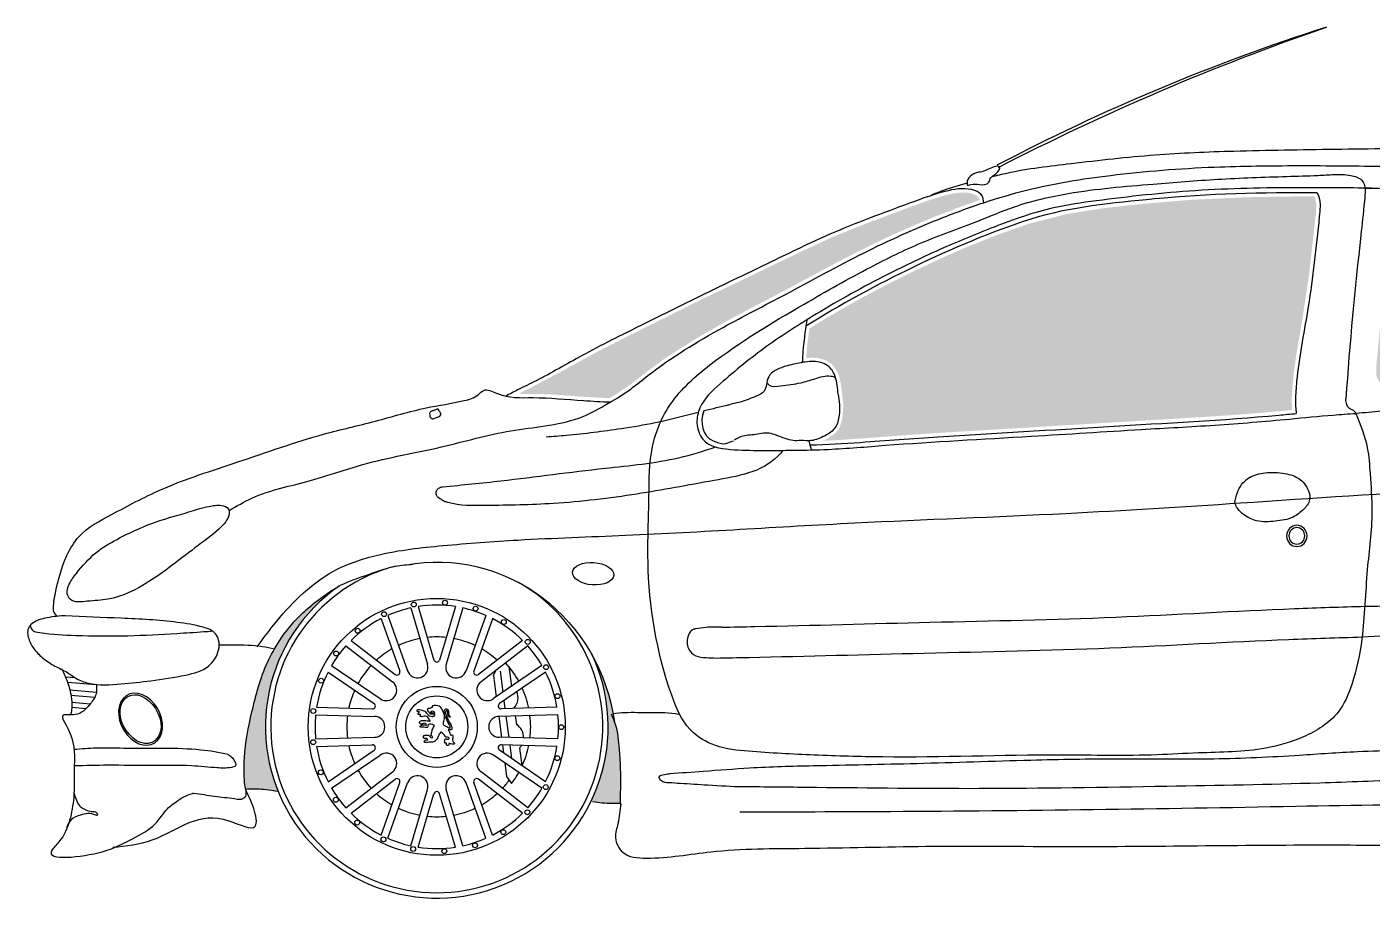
# Model space of a CAD drawing. Extents: x -3.78 to 0.02, y 5.49 to 7.11.
# Drawn here: x -3.777 to -1.284, y 5.492 to 7.108 of the extents above; entities that cross this region are included whole.
import ezdxf

# ---------------------------------------------------------------- set-up
doc = ezdxf.new("R2010")
doc.units = 0
for name, color, linetype in [('206', 7, 'CONTINUOUS'), ('206-GUARD', 8, 'CONTINUOUS'), ('206-VID', 7, 'CONTINUOUS')]:
    doc.layers.add(name, color=color, linetype=linetype)

msp = doc.modelspace()

# ---------------------------------------------------------------- hatches: boundary and pattern name
at = {"layer": '206-GUARD'}
h = msp.add_hatch(color=256, dxfattribs=at)
h.paths.add_polyline_path([(-3.3259, 5.7369), (-3.3298, 5.7557), (-3.3325, 5.7745), (-3.3342, 5.7982), (-3.3344, 5.8123), (-3.3342, 5.8236), (-3.3321, 5.8488), (-3.3274, 5.8763), (-3.319, 5.908), (-3.3094, 5.9336), (-3.3037, 5.9463), (-3.2964, 5.9608), (-3.2856, 5.9792), (-3.2748, 5.9953), (-3.2602, 6.0141), (-3.2474, 6.0283), (-3.2304, 6.045), (-3.2134, 6.0594), (-3.198, 6.0709), (-3.2084, 6.0649), (-3.2159, 6.0601), (-3.2316, 6.0492), (-3.2494, 6.0353), (-3.2668, 6.0197), (-3.2867, 5.9986), (-3.299, 5.9831), (-3.3127, 5.9628), (-3.3284, 5.9343), (-3.3369, 5.9146), (-3.3464, 5.8874), (-3.3536, 5.8618), (-3.3606, 5.8334), (-3.3661, 5.8081), (-3.3705, 5.782), (-3.3734, 5.7532), (-3.3737, 5.7209), (-3.373, 5.7062), (-3.372, 5.7003), (-3.3701, 5.6946), (-3.3674, 5.6948), (-3.3594, 5.6952), (-3.352, 5.6952), (-3.3407, 5.6946), (-3.3281, 5.6932), (-3.319, 5.6919), (-3.3109, 5.6906), (-3.3156, 5.7021), (-3.3214, 5.7199)])
h.paths.add_polyline_path([(-2.6766, 5.7), (-2.6765, 5.7158), (-2.6768, 5.7282), (-2.6776, 5.7475), (-2.6786, 5.762), (-2.6807, 5.7869), (-2.6836, 5.8047), (-2.6857, 5.8131), (-2.6879, 5.8201), (-2.6895, 5.8302), (-2.693, 5.8479), (-2.6986, 5.8698), (-2.7056, 5.8911), (-2.7138, 5.912), (-2.7213, 5.928), (-2.723, 5.9306), (-2.7227, 5.9292), (-2.722, 5.9278), (-2.7191, 5.9201), (-2.7176, 5.9161), (-2.7151, 5.9089), (-2.7102, 5.8922), (-2.7057, 5.8733), (-2.702, 5.8508), (-2.7002, 5.8327), (-2.6995, 5.819), (-2.6997, 5.7947), (-2.7032, 5.7605), (-2.7094, 5.7305), (-2.7155, 5.7099), (-2.7229, 5.6899), (-2.7302, 5.6734), (-2.7281, 5.6717), (-2.7254, 5.6713), (-2.717, 5.6702), (-2.702, 5.6686), (-2.6912, 5.6682), (-2.6826, 5.6684), (-2.6768, 5.6685), (-2.677, 5.6731), (-2.677, 5.6854)])
at = {"layer": '206-VID'}
h = msp.add_hatch(color=256, dxfattribs=at)
h.paths.add_polyline_path([(-2.383, 6.6134), (-2.3261, 6.6439), (-2.2852, 6.6658), (-2.2449, 6.6869), (-2.2132, 6.7028), (-2.1797, 6.7188), (-2.159, 6.7282), (-2.1346, 6.739), (-2.0912, 6.7571), (-2.0524, 6.7721), (-2.025, 6.782), (-2.0109, 6.7868), (-2.0115, 6.7892), (-2.0145, 6.7935), (-2.0214, 6.7974), (-2.0268, 6.7992), (-2.0327, 6.8004), (-2.0387, 6.8009), (-2.0461, 6.8008), (-2.0559, 6.7997), (-2.0616, 6.7987), (-2.0711, 6.7966), (-2.0811, 6.794), (-2.1055, 6.7863), (-2.1344, 6.7758), (-2.1682, 6.7632), (-2.2024, 6.7504), (-2.2297, 6.74), (-2.255, 6.7299), (-2.2807, 6.7192), (-2.2895, 6.7153), (-2.3358, 6.6941), (-2.377, 6.6743), (-2.4125, 6.6571), (-2.4425, 6.6427), (-2.4804, 6.6245), (-2.5079, 6.6113), (-2.5428, 6.5943), (-2.5533, 6.5891), (-2.6418, 6.545), (-2.7203, 6.5051), (-2.7824, 6.4711), (-2.8352, 6.4427), (-2.8613, 6.4298), (-2.8654, 6.4277), (-2.8578, 6.4274), (-2.8453, 6.4274), (-2.8302, 6.4273), (-2.8174, 6.4269), (-2.8069, 6.4264), (-2.7952, 6.4257), (-2.7844, 6.4249), (-2.7729, 6.4241), (-2.7639, 6.4234), (-2.7464, 6.4221), (-2.7393, 6.4217), (-2.7231, 6.4208), (-2.7173, 6.4205), (-2.7043, 6.4198), (-2.6968, 6.4195), (-2.6837, 6.4272), (-2.6582, 6.4447), (-2.6285, 6.4679), (-2.5939, 6.4933), (-2.5345, 6.5313), (-2.4847, 6.5596), (-2.4395, 6.5838)])
h.paths.add_polyline_path([(-1.4119, 6.5716), (-1.4007, 6.6465), (-1.389, 6.75), (-1.3876, 6.7635), (-1.387, 6.7787), (-1.3882, 6.7876), (-1.3901, 6.7935), (-1.3951, 6.7936), (-1.4048, 6.7936), (-1.4453, 6.7934), (-1.5156, 6.7921), (-1.6202, 6.7872), (-1.7009, 6.7804), (-1.7778, 6.7723), (-1.8464, 6.7616), (-1.9202, 6.7427), (-1.9821, 6.7209), (-2.0358, 6.6992), (-2.0828, 6.6785), (-2.1311, 6.6559), (-2.1848, 6.6292), (-2.2345, 6.6027), (-2.2948, 6.5681), (-2.3264, 6.5487), (-2.3267, 6.5465), (-2.3278, 6.538), (-2.329, 6.5287), (-2.3303, 6.5171), (-2.3318, 6.5005), (-2.3322, 6.4938), (-2.3244, 6.4945), (-2.3112, 6.494), (-2.2952, 6.4894), (-2.284, 6.4818), (-2.2763, 6.4716), (-2.2709, 6.4591), (-2.2685, 6.4494), (-2.2671, 6.439), (-2.2649, 6.42), (-2.2634, 6.4054), (-2.2653, 6.3813), (-2.2707, 6.3643), (-2.2779, 6.3548), (-2.2923, 6.3447), (-2.3012, 6.3406), (-2.2923, 6.3409), (-2.2744, 6.3418), (-2.2298, 6.3447), (-2.149, 6.3508), (-2.0832, 6.3553), (-1.9871, 6.3611), (-1.8952, 6.3665), (-1.7502, 6.3753), (-1.6245, 6.3827), (-1.5436, 6.3881), (-1.4903, 6.3922), (-1.4374, 6.3969), (-1.4319, 6.3974), (-1.432, 6.3994), (-1.4326, 6.4186), (-1.4291, 6.4638), (-1.4241, 6.4995)])
h.paths.add_polyline_path([(-0.8309, 6.5702), (-0.8233, 6.6024), (-0.8171, 6.6309), (-0.8127, 6.6611), (-0.8129, 6.6686), (-0.8168, 6.6842), (-0.8234, 6.6947), (-0.8313, 6.7029), (-0.8414, 6.7107), (-0.8548, 6.718), (-0.8708, 6.7239), (-0.8853, 6.7277), (-0.9128, 6.7333), (-0.946, 6.7394), (-0.9802, 6.7454), (-1.0155, 6.7514), (-1.0624, 6.7586), (-1.0956, 6.7626), (-1.1163, 6.7643), (-1.1516, 6.7663), (-1.1724, 6.7673), (-1.191, 6.7683), (-1.2109, 6.7696), (-1.2282, 6.7702), (-1.235, 6.7695), (-1.2413, 6.7666), (-1.2442, 6.7639), (-1.248, 6.7591), (-1.2505, 6.7548), (-1.2518, 6.7503), (-1.2526, 6.7431), (-1.253, 6.734), (-1.2561, 6.6984), (-1.2587, 6.6687), (-1.2631, 6.6187), (-1.2658, 6.5868), (-1.27, 6.5389), (-1.273, 6.5058), (-1.2736, 6.5005), (-1.2747, 6.491), (-1.2756, 6.4791), (-1.276, 6.4719), (-1.2758, 6.4646), (-1.2745, 6.4583), (-1.2716, 6.4525), (-1.2688, 6.4493), (-1.2645, 6.4465), (-1.2584, 6.4445), (-1.2475, 6.4435), (-1.2406, 6.4437), (-1.2307, 6.4441), (-1.2027, 6.4456), (-1.1562, 6.449), (-1.1011, 6.454), (-1.0482, 6.4593), (-0.99, 6.4652), (-0.95, 6.4693), (-0.9256, 6.4723), (-0.9048, 6.4759), (-0.8892, 6.4805), (-0.8785, 6.4854), (-0.8643, 6.4954), (-0.8518, 6.51), (-0.8428, 6.5279), (-0.8374, 6.5444)])
h.paths.add_polyline_path([(-0.2735, 6.5505), (-0.2933, 6.5676), (-0.3198, 6.5883), (-0.3513, 6.6106), (-0.3748, 6.6262), (-0.421, 6.6562), (-0.4715, 6.6894), (-0.5017, 6.7084), (-0.5307, 6.7253), (-0.5469, 6.7339), (-0.5593, 6.74), (-0.5635, 6.742), (-0.5643, 6.7359), (-0.5646, 6.7308), (-0.5647, 6.7239), (-0.5643, 6.7185), (-0.5604, 6.7144), (-0.556, 6.71), (-0.5491, 6.7033), (-0.5419, 6.6967), (-0.5347, 6.6903), (-0.5278, 6.6844), (-0.5079, 6.6675), (-0.4816, 6.6449), (-0.4651, 6.6304), (-0.4432, 6.6109), (-0.422, 6.592), (-0.3993, 6.572), (-0.3787, 6.5545), (-0.3598, 6.5391), (-0.3438, 6.5266), (-0.3217, 6.5101), (-0.2934, 6.4901), (-0.2797, 6.4807), (-0.2642, 6.4709), (-0.2536, 6.4647), (-0.2389, 6.4574), (-0.2281, 6.4531), (-0.2183, 6.45), (-0.2029, 6.446), (-0.1931, 6.4438), (-0.1814, 6.4414), (-0.1714, 6.4394), (-0.1616, 6.4378), (-0.1615, 6.4378), (-0.1729, 6.4506), (-0.1881, 6.4669), (-0.2077, 6.487), (-0.2302, 6.5096), (-0.2507, 6.5295)])

# ---------------------------------------------------------------- linework, layer by layer
at = {"layer": '206'}
for p, q in [((-3.0513, 6.033), (-3.0222, 5.9339)), ((-2.9825, 6.033), (-3.0116, 5.9339)), ((-3.1202, 6.0106), (-3.0855, 5.9133)), ((-3.1077, 6.0166), (-3.0711, 5.9141)), ((-3.0649, 6.0305), (-3.0343, 5.926)), ((-2.9689, 6.0305), (-2.9995, 5.926)), ((-2.9261, 6.0166), (-2.9627, 5.9141)), ((-2.9136, 6.0106), (-2.9483, 5.9133)), ((-3.1854, 5.9602), (-3.0992, 5.8937)), ((-3.1758, 5.9702), (-3.094, 5.9071)), ((-2.858, 5.9702), (-2.9398, 5.9071)), ((-2.8484, 5.9602), (-2.9346, 5.8937)), ((-3.2184, 5.9116), (-3.1331, 5.8533)), ((-3.2118, 5.9238), (-3.1219, 5.8623)), ((-2.912, 5.905), (-2.9073, 5.9148)), ((-2.822, 5.9238), (-2.9119, 5.8623)), ((-2.8154, 5.9116), (-2.9007, 5.8533)), ((-2.8997, 5.9131), (-2.8946, 5.8741)), ((-2.8834, 5.9223), (-2.8785, 5.8851)), ((-3.7053, 5.9029), (-3.6876, 5.9014)), ((-3.7014, 5.8931), (-3.6482, 5.8886)), ((-2.912, 5.905), (-2.9068, 5.8658)), ((-3.6969, 5.8787), (-3.6478, 5.8746)), ((-3.6948, 5.869), (-3.6505, 5.8653)), ((-2.8926, 5.8588), (-2.8906, 5.8434)), ((-3.6932, 5.8558), (-3.6591, 5.8529)), ((-3.6931, 5.8463), (-3.6666, 5.8441)), ((-3.2397, 5.8462), (-3.1364, 5.8432)), ((-2.7941, 5.8462), (-2.8974, 5.8432)), ((-2.8733, 5.845), (-2.8732, 5.8439)), ((-3.2415, 5.8325), (-3.1326, 5.8293)), ((-2.9021, 5.8293), (-2.897, 5.7905)), ((-2.7923, 5.8325), (-2.9012, 5.8293)), ((-2.8888, 5.8297), (-2.8836, 5.7901)), ((-2.8714, 5.8302), (-2.8693, 5.8144)), ((-3.2415, 5.7875), (-3.1326, 5.7906)), ((-2.7923, 5.7875), (-2.9012, 5.7906)), ((-3.2397, 5.7737), (-3.1364, 5.7767)), ((-3.2184, 5.7083), (-3.1331, 5.7666)), ((-2.8154, 5.7083), (-2.9007, 5.7666)), ((-2.7941, 5.7737), (-2.8974, 5.7767)), ((-2.8952, 5.7766), (-2.8932, 5.7615)), ((-2.8818, 5.7763), (-2.8786, 5.7515)), ((-2.8636, 5.7707), (-2.8593, 5.7384)), ((-3.2118, 5.6962), (-3.1219, 5.7576)), ((-2.822, 5.6962), (-2.9119, 5.7576)), ((-2.8908, 5.7432), (-2.8875, 5.7178)), ((-3.1854, 5.6598), (-3.0992, 5.7263)), ((-3.1758, 5.6497), (-3.094, 5.7128)), ((-2.858, 5.6497), (-2.9398, 5.7128)), ((-2.8484, 5.6598), (-2.9346, 5.7263)), ((-2.8875, 5.7178), (-2.8783, 5.7047)), ((-3.1202, 5.6093), (-3.0855, 5.7066)), ((-3.1077, 5.6033), (-3.0711, 5.7059)), ((-3.0649, 5.5894), (-3.0343, 5.6939)), ((-3.0513, 5.5869), (-3.0222, 5.686)), ((-2.9825, 5.5869), (-3.0116, 5.686)), ((-2.9689, 5.5894), (-2.9995, 5.6939)), ((-2.9261, 5.6033), (-2.9627, 5.7059)), ((-2.9136, 5.6093), (-2.9483, 5.7066))]:
    msp.add_line(p, q, dxfattribs=at)
for centre, radius in [((-3.0169, 5.81), 0.2382), ((-3.0596, 6.0368), 0.00453), ((-3.0018, 6.0403), 0.00453), ((-2.945, 6.0293), 0.00453), ((-3.1146, 6.019), 0.00453), ((-2.8927, 6.0045), 0.00453), ((-3.1635, 5.9882), 0.00453), ((-2.8483, 5.9675), 0.00453), ((-3.2033, 5.9461), 0.00453), ((-2.8144, 5.9206), 0.00453), ((-3.2313, 5.8955), 0.00453), ((-3.0169, 5.81), 0.0751), ((-3.0169, 5.81), 0.0575), ((-2.7932, 5.8668), 0.00453), ((-3.2458, 5.8395), 0.00453), ((-2.7861, 5.8094), 0.00453), ((-3.2459, 5.7816), 0.00453), ((-2.7935, 5.752), 0.00453), ((-3.2317, 5.7256), 0.00453), ((-2.815, 5.6983), 0.00453), ((-3.204, 5.6748), 0.00453), ((-3.1645, 5.6325), 0.00453), ((-2.8491, 5.6516), 0.00453), ((-2.8937, 5.6148), 0.00453), ((-3.1157, 5.6014), 0.00453), ((-3.0607, 5.5834), 0.00453), ((-2.9461, 5.5903), 0.00453), ((-3.003, 5.5796), 0.00453)]:
    msp.add_circle(centre, radius, dxfattribs=at)
for centre, radius, start, end in [((-3.0169, 5.81), 0.3076, 104.1651, 60.4731), ((-3.0169, 5.81), 0.3176, 124.5853, 25.2487), ((-3.0169, 5.81), 0.2257, 81.239, 98.761), ((-3.0169, 5.81), 0.2257, 117.239, 134.761), ((-3.0169, 5.81), 0.2257, 102.2808, 113.7192), ((-3.0169, 5.81), 0.2257, 66.2808, 77.7192), ((-3.0169, 5.81), 0.2257, 45.239, 62.761), ((-3.0169, 5.81), 0.2257, 138.2808, 149.7192), ((-3.0169, 5.81), 0.1667, 100.8355, 115.1645), ((-3.0169, 5.81), 0.1667, 83.9524, 96.0476), ((-3.0169, 5.81), 0.1667, 64.8355, 79.1645), ((-3.0169, 5.81), 0.2257, 30.2808, 41.7192), ((-3.0169, 5.81), 0.1667, 119.9524, 132.0476), ((-3.0169, 5.9355), 0.00552, 196.3508, 343.6492), ((-3.0169, 5.81), 0.1667, 47.9524, 60.0476), ((-3.0169, 5.81), 0.2257, 153.239, 170.761), ((-3.0169, 5.81), 0.1667, 136.8355, 151.1645), ((-3.0907, 5.9115), 0.00552, 232.3508, 19.6492), ((-3.0527, 5.9201), 0.0194, 198, 288), ((-3.0527, 5.9201), 0.0194, 288, 18), ((-2.9811, 5.9201), 0.0194, 162, 252), ((-2.9811, 5.9201), 0.0194, 252, 342), ((-2.9431, 5.9115), 0.00552, 160.3508, 307.6492), ((-3.0169, 5.81), 0.174, 29.0691, 42.9309), ((-3.0169, 5.81), 0.2257, 9.239, 26.761), ((-3.1105, 5.878), 0.0194, 324, 54), ((-2.9233, 5.878), 0.0194, 126, 216), ((-2.8948, 5.8637), 0.0285, 51.6536, 55.8865), ((-3.0169, 5.81), 0.1667, 155.9524, 168.0476), ((-3.1105, 5.878), 0.0194, 234, 324), ((-2.9233, 5.878), 0.0194, 216, 306), ((-2.8948, 5.8637), 0.0285, 319.0312, 23.6071), ((-3.0169, 5.81), 0.174, 11.5129, 24.4871), ((-3.1362, 5.8487), 0.00552, 268.3508, 55.6492), ((-2.8976, 5.8487), 0.00552, 124.3508, 271.6492), ((-3.0169, 5.81), 0.2257, 174.2808, 185.7192), ((-3.0169, 5.81), 0.1667, 172.8355, 187.1645), ((-3.1326, 5.81), 0.0194, 0, 90), ((-3.1326, 5.81), 0.0194, 270, 360), ((-2.9012, 5.81), 0.0194, 90, 180), ((-2.9012, 5.81), 0.0194, 180, 270), ((-2.8843, 5.7902), 0.0285, 358.1905, 58.201), ((-3.0169, 5.81), 0.174, 353.0691, 6.9309), ((-3.0169, 5.81), 0.2257, 354.2808, 5.7192), ((-3.0169, 5.81), 0.2257, 189.239, 206.761), ((-3.0169, 5.81), 0.1667, 191.9524, 204.0476), ((-3.1362, 5.7712), 0.00552, 304.3508, 91.6492), ((-3.1105, 5.7419), 0.0194, 36, 126), ((-2.9233, 5.7419), 0.0194, 54, 144), ((-2.8976, 5.7712), 0.00552, 88.3508, 235.6492), ((-2.8843, 5.7902), 0.0285, 316.7167, 329.2311), ((-3.0169, 5.81), 0.174, 335.5129, 348.4871), ((-3.0169, 5.81), 0.2257, 333.239, 350.761), ((-3.1105, 5.7419), 0.0194, 306, 36), ((-2.9233, 5.7419), 0.0194, 144, 234), ((-3.0169, 5.81), 0.1667, 208.8355, 223.1645), ((-3.0907, 5.7085), 0.00552, 340.3508, 127.6492), ((-3.0527, 5.6999), 0.0194, 72, 162), ((-3.0527, 5.6999), 0.0194, 342, 72), ((-2.9811, 5.6999), 0.0194, 108, 198), ((-2.9811, 5.6999), 0.0194, 18, 108), ((-2.9431, 5.7085), 0.00552, 52.3508, 199.6492), ((-3.0169, 5.81), 0.1667, 316.8355, 323.5922), ((-3.0169, 5.81), 0.174, 322.7677, 330.9309), ((-3.0169, 5.81), 0.2257, 210.2808, 221.7192), ((-3.0169, 5.81), 0.1667, 227.9524, 240.0476), ((-3.0169, 5.6845), 0.00552, 16.3508, 163.6492), ((-3.0169, 5.81), 0.1667, 299.9524, 312.0476), ((-3.0169, 5.81), 0.2257, 318.2808, 329.7192), ((-3.0169, 5.81), 0.1667, 244.8355, 259.1645), ((-3.0169, 5.81), 0.1667, 280.8355, 295.1645), ((-3.0169, 5.81), 0.2257, 225.239, 242.761), ((-3.0169, 5.81), 0.1667, 263.9524, 276.0476), ((-3.0169, 5.81), 0.2257, 297.239, 314.761), ((-3.0169, 5.81), 0.2257, 246.2808, 257.7192), ((-3.0169, 5.81), 0.2257, 261.239, 278.761), ((-3.0169, 5.81), 0.2257, 282.2808, 293.7192)]:
    msp.add_arc(centre, radius, start, end, dxfattribs=at)
at = {"layer": '206', "extrusion": (0, 0, -1)}
for centre, major_axis, start_param, end_param in [((-0.2176, 3.2131), (0, 4.075), 5.816263, 5.984803), ((0.1049, 2.4704), (0, 4.8845), 5.82328, 5.96363), ((-3.0169, 5.7691), (0, 0.3466), 6.112815, 7.708258)]:
    msp.add_ellipse(centre, major_axis=major_axis, ratio=0.959877, start_param=start_param, end_param=end_param, dxfattribs=at)
for major_axis in [(0, 0.0197), (0, 0.0153)]:
    msp.add_ellipse((-1.423, 6.1641), major_axis=major_axis, ratio=0.959877, dxfattribs=at)
at = {"layer": '206'}
for centre, major_axis, ratio, start_param, end_param in [((-2.7271, 6.094), (-0.0382, 0.0029), 0.542482, 0.004368194724994279, 6.287553501904581), ((-3.5658, 5.8241), (-0.0247, 0.0448), 0.725006, 0.056714, 6.339899)]:
    msp.add_ellipse(centre, major_axis=major_axis, ratio=ratio, start_param=start_param, end_param=end_param, dxfattribs=at)
for points, knots in [([(-0.6404, 6.8171), (-0.6542, 6.8195), (-0.6884, 6.8254), (-0.7766, 6.8425), (-0.9035, 6.8598), (-1.0413, 6.8737), (-1.19, 6.8832), (-1.3493, 6.8807), (-1.526, 6.8783), (-1.6892, 6.8718), (-1.8292, 6.8555), (-1.9308, 6.8437), (-1.9795, 6.832), (-1.9891, 6.8296)], [0, 0, 0, 0, 0.03388, 0.084444, 0.218048, 0.344664, 0.42105, 0.579932, 0.731759, 0.850568, 0.976761, 1.074341, 1.098331, 1.098331, 1.098331, 1.098331]), ([(-2.6985, 6.4105), (-2.666, 6.428), (-2.6044, 6.4818), (-2.497, 6.5469), (-2.3603, 6.6165), (-2.2299, 6.6891), (-2.1066, 6.7448), (-2.0057, 6.7821), (-1.9001, 6.8136), (-1.7569, 6.8364), (-1.5886, 6.8495), (-1.4176, 6.8512), (-1.2206, 6.8495), (-1.0267, 6.8441), (-0.8409, 6.8309), (-0.738, 6.8149), (-0.6841, 6.8019), (-0.6762, 6.7999)], [0, 0, 0, 0, 0.06274, 0.195085, 0.300258, 0.432964, 0.554203, 0.6265, 0.693156, 0.820888, 0.977767, 1.103117, 1.236477, 1.456752, 1.574411, 1.689139, 1.708898, 1.708898, 1.708898, 1.708898]), ([(-1.3136, 6.3913), (-1.3051, 6.3702), (-1.2908, 6.3343), (-1.287, 6.2719), (-1.2809, 6.1967), (-1.2954, 6.0947), (-1.2978, 5.9866), (-1.3157, 5.8973), (-1.346, 5.8267), (-1.4086, 5.789), (-1.497, 5.7628), (-1.5894, 5.7633), (-1.7157, 5.7552), (-1.911, 5.7605), (-2.1227, 5.7511), (-2.3158, 5.7572), (-2.4191, 5.7624), (-2.499, 5.7702), (-2.5561, 5.8042), (-2.6063, 5.9254), (-2.6302, 6.0728), (-2.6229, 6.2277), (-2.6238, 6.3285), (-2.5855, 6.4184), (-2.4843, 6.5067), (-2.3555, 6.5834), (-2.2242, 6.6578), (-2.1172, 6.7107), (-2.0262, 6.7419), (-1.9377, 6.7801), (-1.8286, 6.8051), (-1.7022, 6.8156), (-1.5671, 6.8266), (-1.4653, 6.83), (-1.4032, 6.8319), (-1.384, 6.8325)], [0.001641, 0.001641, 0.001641, 0.001641, 0.05437, 0.091598, 0.14648, 0.230352, 0.330725, 0.39821, 0.442961, 0.506097, 0.56469, 0.666423, 0.728208, 0.872874, 1.14036, 1.24327, 1.342181, 1.392241, 1.43716, 1.493607, 1.690089, 1.783283, 1.855582, 1.923075, 2.004533, 2.170821, 2.284321, 2.367672, 2.458367, 2.516957, 2.600128, 2.728425, 2.825072, 2.929399, 2.976055, 2.976055, 2.976055, 2.976055]), ([(-2.034, 6.8155), (-2.035, 6.8197), (-2.0312, 6.8302), (-2.0194, 6.8377), (-2.0017, 6.8392), (-1.9913, 6.8479), (-1.969, 6.8509), (-1.9801, 6.8337), (-1.991, 6.8307), (-1.9931, 6.8151), (-2.0123, 6.8147), (-2.0221, 6.8181), (-2.0335, 6.8133), (-2.034, 6.8155)], [0, 0, 0, 0, 0.0124384, 0.0281813, 0.0393161, 0.0638503, 0.0736773, 0.0873486, 0.0997936, 0.1081025, 0.1259986, 0.1424676, 0.149019, 0.149019, 0.149019, 0.149019]), ([(-1.384, 6.8325), (-1.3738, 6.8332), (-1.3534, 6.8346), (-1.3265, 6.8344), (-1.2939, 6.8245), (-1.2987, 6.7734), (-1.3128, 6.6475), (-1.3255, 6.52), (-1.3321, 6.4181)], [0, 0, 0, 0, 0.0247277, 0.0494555, 0.0672845, 0.0977116, 0.1473482, 0.3840714, 0.3840714, 0.3840714, 0.3840714]), ([(-2.0034, 6.7819), (-2.0036, 6.7868), (-2.0047, 6.7971), (-2.0306, 6.8111), (-2.0782, 6.8044), (-2.1663, 6.7711), (-2.2775, 6.731), (-2.4081, 6.6665), (-2.5254, 6.6111), (-2.642, 6.5526), (-2.7409, 6.5036), (-2.8151, 6.4599), (-2.8632, 6.4369), (-2.8819, 6.4271), (-2.8892, 6.4233)], [0.0029383, 0.0029383, 0.0029383, 0.0029383, 0.0135032, 0.0265755, 0.0664685, 0.127257, 0.2550065, 0.3518371, 0.4783793, 0.5681223, 0.6664998, 0.744351, 0.775166, 0.7951163, 0.7951163, 0.7951163, 0.7951163]), ([(-1.2848, 6.8089), (-1.3294, 6.8094), (-1.4383, 6.8106), (-1.6088, 6.8072), (-1.7604, 6.7905), (-1.8861, 6.773), (-1.9804, 6.739), (-2.0827, 6.697), (-2.1934, 6.6444), (-2.3021, 6.5839), (-2.4068, 6.517), (-2.4779, 6.4593), (-2.5287, 6.4128), (-2.5375, 6.3723), (-2.524, 6.3316), (-2.4705, 6.3227), (-2.3948, 6.3227), (-2.2973, 6.3226), (-2.1312, 6.3372), (-1.9373, 6.347), (-1.734, 6.3605), (-1.5743, 6.369), (-1.4558, 6.3786), (-1.3687, 6.3876), (-1.3276, 6.3903), (-1.3136, 6.3913)], [0, 0, 0, 0, 0.10843, 0.264559, 0.414046, 0.479029, 0.57221, 0.655351, 0.746715, 0.867409, 0.955203, 1.043569, 1.090058, 1.11235, 1.137253, 1.180615, 1.227312, 1.327965, 1.414218, 1.633397, 1.799241, 1.909534, 2.022184, 2.088078, 2.122232, 2.122232, 2.122232, 2.122232]), ([(-2.0343, 6.8179), (-2.0454, 6.815), (-2.0682, 6.8088), (-2.0902, 6.8), (-2.1016, 6.7955)], [1.13606968, 1.13606968, 1.13606968, 1.13606968, 1.1637912, 1.19332612, 1.19332612, 1.19332612, 1.19332612]), ([(-1.2969, 6.809), (-1.2629, 6.8086), (-1.1801, 6.8075), (-1.064, 6.7992), (-0.9581, 6.7859), (-0.8824, 6.7723), (-0.8281, 6.7551), (-0.7937, 6.7258), (-0.7752, 6.6827), (-0.7778, 6.6353), (-0.7872, 6.5866), (-0.7974, 6.5316), (-0.8093, 6.5023), (-0.8281, 6.4625), (-0.8874, 6.4396), (-0.9558, 6.4241), (-1.0409, 6.4171), (-1.123, 6.4075), (-1.2009, 6.4037), (-1.2633, 6.3953), (-1.2979, 6.3924), (-1.3136, 6.3911)], [0, 0, 0, 0, 0.082607, 0.201194, 0.283026, 0.34105, 0.389878, 0.421775, 0.449559, 0.490237, 0.528159, 0.575076, 0.603434, 0.627668, 0.671191, 0.744163, 0.802628, 0.877157, 0.945523, 0.991917, 1.029985, 1.029985, 1.029985, 1.029985]), ([(-1.3854, 6.8005), (-1.4862, 6.8007), (-1.5867, 6.7987), (-1.7643, 6.7812), (-1.8424, 6.7747), (-1.9901, 6.728), (-2.0625, 6.6965), (-2.2016, 6.6299), (-2.2683, 6.5934), (-2.3329, 6.5531)], [0.0814335, 0.0814335, 0.0814335, 0.0814335, 0.3266915, 0.3266915, 0.5165101, 0.5165101, 0.7063287, 0.7063287, 0.8899649, 0.8899649, 0.8899649, 0.8899649]), ([(-1.3854, 6.8005), (-1.3842, 6.798), (-1.3784, 6.7844), (-1.3863, 6.7093), (-1.3974, 6.6016), (-1.4201, 6.4911), (-1.4254, 6.4291), (-1.4258, 6.4064), (-1.4246, 6.3954), (-1.4241, 6.3911)], [0.0020031, 0.0020031, 0.0020031, 0.0020031, 0.008562, 0.0366865, 0.1680277, 0.2704138, 0.2974854, 0.3132225, 0.3233229, 0.3233229, 0.3233229, 0.3233229]), ([(-2.3313, 6.5643), (-2.3346, 6.5409), (-2.3379, 6.5171), (-2.3393, 6.4931), (-2.3396, 6.4861)], [0, 0, 0, 0, 0.03967992, 0.05613221, 0.05613221, 0.05613221, 0.05613221]), ([(-2.2731, 6.4267), (-2.2739, 6.4378), (-2.2751, 6.4561), (-2.2893, 6.4812), (-2.3162, 6.4898), (-2.3452, 6.4848), (-2.3745, 6.4785), (-2.4017, 6.4665), (-2.4059, 6.4455), (-2.4092, 6.4294), (-2.4303, 6.4211), (-2.4517, 6.4123), (-2.4696, 6.4085), (-2.4773, 6.4068)], [0, 0, 0, 0, 0.0316693, 0.0523733, 0.0793088, 0.1098189, 0.1394417, 0.172123, 0.1866697, 0.1995705, 0.2166966, 0.2480089, 0.2711833, 0.2711833, 0.2711833, 0.2711833]), ([(-2.4053, 6.4485), (-2.404, 6.4466), (-2.398, 6.4396), (-2.3729, 6.4435), (-2.3461, 6.4463), (-2.3156, 6.4555), (-2.2934, 6.4631), (-2.2808, 6.459), (-2.2779, 6.458)], [0.0047231, 0.0047231, 0.0047231, 0.0047231, 0.0100424, 0.027011, 0.0578189, 0.0794483, 0.104035, 0.1113947, 0.1113947, 0.1113947, 0.1113947]), ([(-3.7266, 6.0437), (-3.7206, 6.0726), (-3.7119, 6.1153), (-3.6758, 6.1743), (-3.6102, 6.2084), (-3.5151, 6.2602), (-3.3801, 6.3014), (-3.249, 6.3494), (-3.1308, 6.3756), (-3.045, 6.4019), (-2.9805, 6.4109), (-2.9435, 6.4207), (-2.9275, 6.4394), (-2.8907, 6.4184), (-2.8307, 6.4227), (-2.7597, 6.4154), (-2.7122, 6.4132), (-2.6959, 6.4124)], [0, 0, 0, 0, 0.0684593, 0.1012313, 0.1591526, 0.2412368, 0.3640021, 0.4987977, 0.5791386, 0.6574309, 0.7153668, 0.7380889, 0.7486351, 0.7680872, 0.8233096, 0.8993854, 0.939112, 0.939112, 0.939112, 0.939112]), ([(-3.4018, 6.211), (-3.3879, 6.2194), (-3.341, 6.2467), (-3.2537, 6.2629), (-3.1394, 6.3044), (-3.013, 6.325), (-2.8821, 6.3637), (-2.7757, 6.3692), (-2.7174, 6.3987), (-2.699, 6.4104), (-2.6959, 6.4124)], [0.0058123, 0.0058123, 0.0058123, 0.0058123, 0.0445156, 0.1360801, 0.2181084, 0.3388695, 0.4455689, 0.549084, 0.5925664, 0.6014621, 0.6014621, 0.6014621, 0.6014621]), ([(-2.2731, 6.4267), (-2.272, 6.4204), (-2.2698, 6.4075), (-2.271, 6.3867), (-2.276, 6.3629), (-2.2983, 6.3486), (-2.3202, 6.3393), (-2.3406, 6.3414), (-2.3567, 6.3399), (-2.3722, 6.3444), (-2.3864, 6.3505), (-2.4057, 6.3569), (-2.4285, 6.3505), (-2.4513, 6.3506), (-2.462, 6.3437), (-2.4651, 6.3417)], [0, 0, 0, 0, 0.0184073, 0.0375167, 0.0602951, 0.0844344, 0.1118974, 0.1301367, 0.1449018, 0.1600695, 0.1776541, 0.1911366, 0.2199163, 0.2463312, 0.2572116, 0.2572116, 0.2572116, 0.2572116]), ([(-1.3128, 6.3894), (-1.3136, 6.3915), (-1.3161, 6.397), (-1.3258, 6.3987), (-1.331, 6.4081), (-1.332, 6.4145), (-1.3321, 6.4181)], [0.0027113, 0.0027113, 0.0027113, 0.0027113, 0.00779389, 0.01689477, 0.02326632, 0.03175006, 0.03175006, 0.03175006, 0.03175006]), ([(-3.0094, 6.3884), (-3.0111, 6.385), (-3.0176, 6.3843), (-3.024, 6.3802), (-3.0268, 6.3823), (-3.0297, 6.3836), (-3.0298, 6.388), (-3.0308, 6.3936), (-3.0248, 6.396), (-3.0202, 6.3975), (-3.0138, 6.4005), (-3.0123, 6.3957), (-3.0105, 6.3932), (-3.0098, 6.3914), (-3.0092, 6.3896), (-3.0092, 6.3888), (-3.0094, 6.3884)], [0, 0, 0, 0, 0.01104914, 0.01733658, 0.01949992, 0.0207353, 0.02669154, 0.03018667, 0.0358441, 0.04208958, 0.04733893, 0.05191555, 0.05351608, 0.05664671, 0.05752234, 0.05879912, 0.05879912, 0.05879912, 0.05879912]), ([(-2.5323, 6.3932), (-2.5587, 6.3862), (-2.6058, 6.3738), (-2.6876, 6.3604), (-2.7551, 6.3518), (-2.8017, 6.3482), (-2.8142, 6.3472)], [0.0023467, 0.0023467, 0.0023467, 0.0023467, 0.0686168, 0.1203147, 0.2034476, 0.233899, 0.233899, 0.233899, 0.233899]), ([(-2.5219, 6.3962), (-2.5301, 6.375), (-2.5248, 6.3491), (-2.4985, 6.3376), (-2.4912, 6.3359), (-2.4835, 6.3347)], [1.09149085, 1.09149085, 1.09149085, 1.09149085, 1.15337604, 1.15337604, 1.17246805, 1.17246805, 1.17246805, 1.17246805]), ([(-2.3249, 6.3327), (-2.2939, 6.3336), (-2.2629, 6.3352), (-2.184, 6.3412), (-2.1357, 6.345), (-1.9822, 6.3546), (-1.8769, 6.3605), (-1.6664, 6.3734), (-1.5612, 6.3785), (-1.4456, 6.3891), (-1.4349, 6.3901), (-1.4241, 6.3911)], [1.3014433, 1.3014433, 1.3014433, 1.3014433, 1.3768429, 1.3768429, 1.4943147, 1.4943147, 1.7505419, 1.7505419, 2.0067691, 2.0067691, 2.032994, 2.032994, 2.032994, 2.032994]), ([(-3.0055, 6.2552), (-2.9696, 6.2587), (-2.8693, 6.2685), (-2.7242, 6.2889), (-2.5894, 6.3008), (-2.5226, 6.3215), (-2.5, 6.3291)], [0.0055861, 0.0055861, 0.0055861, 0.0055861, 0.0930272, 0.2504083, 0.362235, 0.4198338, 0.4198338, 0.4198338, 0.4198338]), ([(-2.3753, 6.3228), (-2.3785, 6.3188), (-2.4094, 6.2826), (-2.5126, 6.2658), (-2.6482, 6.2395), (-2.791, 6.2224), (-2.9071, 6.2206), (-2.976, 6.2196), (-3.0006, 6.2274), (-3.0026, 6.228)], [0.0062226, 0.0062226, 0.0062226, 0.0062226, 0.0181756, 0.1194494, 0.2373778, 0.3634582, 0.464687, 0.522253, 0.5274199, 0.5274199, 0.5274199, 0.5274199]), ([(-3.3499, 5.9582), (-3.3398, 5.9719), (-3.3156, 6.0049), (-3.2711, 6.0551), (-3.2077, 6.1043), (-3.1155, 6.1349), (-2.9999, 6.1474), (-2.8466, 6.1587), (-2.5919, 6.1669), (-2.2537, 6.1899), (-1.8736, 6.203), (-1.5013, 6.2266), (-1.1508, 6.251), (-0.8249, 6.261), (-0.5809, 6.2882), (-0.3759, 6.2925), (-0.2294, 6.2847), (-0.1276, 6.2778), (-0.0957, 6.2689), (-0.088, 6.2665)], [0, 0, 0, 0, 0.040473, 0.09676, 0.159229, 0.22996, 0.328711, 0.441449, 0.603548, 0.947988, 1.26533, 1.527909, 1.854542, 2.11917, 2.320185, 2.4506, 2.616813, 2.677591, 2.697114, 2.697114, 2.697114, 2.697114]), ([(-1.5379, 6.2246), (-1.5369, 6.2315), (-1.5338, 6.249), (-1.5162, 6.273), (-1.4839, 6.2825), (-1.4515, 6.2819), (-1.4188, 6.2741), (-1.4014, 6.2527), (-1.3967, 6.229), (-1.411, 6.2118), (-1.4318, 6.1953), (-1.4633, 6.1909), (-1.4951, 6.1889), (-1.5188, 6.2006), (-1.5327, 6.2127), (-1.5365, 6.2213), (-1.5377, 6.2246)], [0.0029515, 0.0029515, 0.0029515, 0.0029515, 0.019154, 0.0444826, 0.0681378, 0.0976968, 0.1236411, 0.1463362, 0.1597179, 0.175797, 0.195239, 0.223046, 0.2508018, 0.2713177, 0.2853942, 0.2934528, 0.2934528, 0.2934528, 0.2934528]), ([(-3.0026, 6.228), (-3.0049, 6.2293), (-3.0104, 6.2323), (-3.0183, 6.2379), (-3.0183, 6.2474), (-3.0133, 6.2537), (-3.0085, 6.2548), (-3.0055, 6.2552)], [0.00651883, 0.00651883, 0.00651883, 0.00651883, 0.01285997, 0.02146369, 0.02772575, 0.03244476, 0.03949, 0.03949, 0.03949, 0.03949]), ([(-3.4586, 6.214), (-3.4822, 6.2062), (-3.5345, 6.1937), (-3.5978, 6.1651), (-3.6516, 6.1339), (-3.6792, 6.1023), (-3.6979, 6.0773), (-3.7044, 6.0586), (-3.6925, 6.0388), (-3.661, 6.0441), (-3.6124, 6.0451), (-3.5554, 6.074), (-3.501, 6.1141), (-3.4548, 6.15), (-3.4188, 6.176), (-3.402, 6.1984), (-3.4002, 6.2162), (-3.4195, 6.2229), (-3.4378, 6.2188), (-3.4522, 6.2161), (-3.4586, 6.214)], [0, 0, 0, 0, 0.0742657, 0.160568, 0.2061963, 0.2578056, 0.2810757, 0.29908, 0.3098959, 0.341669, 0.379902, 0.4622785, 0.5217252, 0.5814805, 0.6355298, 0.6509663, 0.6639475, 0.678472, 0.7017488, 0.7218455, 0.7218455, 0.7218455, 0.7218455]), ([(-3.3736, 5.7164), (-3.3738, 5.7284), (-3.3745, 5.7694), (-3.3596, 5.8413), (-3.3398, 5.9154), (-3.3086, 5.9716), (-3.2815, 6.0062), (-3.2525, 6.0334), (-3.2232, 6.0558), (-3.1859, 6.0795), (-3.14, 6.0931), (-3.0978, 6.109), (-3.0716, 6.1108), (-3.0607, 6.1116)], [0, 0, 0, 0, 0.0345251, 0.1178427, 0.2104224, 0.2544919, 0.303845, 0.3382645, 0.3713773, 0.4128834, 0.4681905, 0.5140037, 0.5466172, 0.5466172, 0.5466172, 0.5466172]), ([(-3.7266, 6.0437), (-3.7279, 6.0357), (-3.7297, 6.0244), (-3.7226, 6.0171), (-3.7203, 6.0151)], [0, 0, 0, 0, 0.01720367, 0.02414117, 0.02414117, 0.02414117, 0.02414117]), ([(-2.4885, 5.9948), (-2.4681, 5.9952), (-2.3396, 5.9977), (-2.0963, 6.0047), (-1.7627, 6.0108), (-1.4944, 6.0277), (-1.3405, 6.0324), (-1.2971, 6.0337)], [0, 0, 0, 0, 0.0494917, 0.3125442, 0.5916729, 0.8602974, 0.9658497, 0.9658497, 0.9658497, 0.9658497]), ([(-1.3021, 5.9767), (-1.2718, 5.9784), (-1.2016, 5.9824), (-1.1019, 5.9877), (-1.0232, 5.9904), (-0.9782, 5.993), (-0.9557, 5.9973), (-0.9409, 6.0091), (-0.9316, 6.0228), (-0.9358, 6.0391), (-0.9541, 6.0432), (-0.9681, 6.0443), (-0.9767, 6.0441), (-0.9785, 6.0441)], [0, 0, 0, 0, 0.0910254, 0.2109563, 0.2998253, 0.326703, 0.3467086, 0.3669826, 0.3817763, 0.391583, 0.4099317, 0.4304828, 0.4357614, 0.4357614, 0.4357614, 0.4357614]), ([(-1.2971, 6.0337), (-1.2654, 6.0342), (-1.189, 6.0353), (-1.0828, 6.0412), (-1.0083, 6.0432), (-0.9785, 6.0441)], [0, 0, 0, 0, 0.095246, 0.2292423, 0.3187659, 0.3187659, 0.3187659, 0.3187659]), ([(-3.7058, 6.0158), (-3.6711, 6.0141), (-3.602, 6.0116), (-3.5155, 6.0073), (-3.4581, 5.9979), (-3.4281, 5.988), (-3.4197, 5.9694), (-3.4202, 5.9464), (-3.4402, 5.9159), (-3.4892, 5.9037), (-3.5433, 5.8957), (-3.6034, 5.889), (-3.651, 5.8859), (-3.6843, 5.898), (-3.7018, 5.9121), (-3.7225, 5.9209), (-3.7433, 5.9336), (-3.7611, 5.9503), (-3.7734, 5.9694), (-3.778, 5.9948), (-3.7595, 6.0072), (-3.7372, 6.0132), (-3.7194, 6.0156), (-3.7067, 6.0159), (-3.7058, 6.0158)], [0, 0, 0, 0, 0.1040784, 0.2083167, 0.2567579, 0.2825891, 0.2954973, 0.3128122, 0.3472407, 0.3920313, 0.4578042, 0.5129896, 0.5736666, 0.5983436, 0.616497, 0.6397797, 0.6650379, 0.6885389, 0.7105697, 0.7322615, 0.7527807, 0.7678583, 0.8027903, 0.8056789, 0.8056789, 0.8056789, 0.8056789]), ([(-3.7703, 5.9984), (-3.7697, 5.9949), (-3.7673, 5.987), (-3.7332, 5.9812), (-3.6776, 5.9791), (-3.591, 5.9777), (-3.5123, 5.9827), (-3.4601, 5.9856), (-3.438, 5.9873), (-3.4327, 5.9878)], [0.0045632, 0.0045632, 0.0045632, 0.0045632, 0.0122659, 0.0242228, 0.0783824, 0.1569543, 0.2302035, 0.2710356, 0.2840051, 0.2840051, 0.2840051, 0.2840051]), ([(-2.4885, 5.9948), (-2.4982, 5.9949), (-2.5147, 5.9952), (-2.5326, 5.9925), (-2.5453, 5.9901), (-2.5536, 5.9766), (-2.5543, 5.9556), (-2.5373, 5.9394), (-2.518, 5.9383), (-2.5054, 5.9378), (-2.4993, 5.9376)], [0, 0, 0, 0, 0.0291433, 0.0490829, 0.0548729, 0.0668073, 0.0910284, 0.1094895, 0.1291726, 0.1474641, 0.1474641, 0.1474641, 0.1474641]), ([(-3.4202, 5.9619), (-3.4116, 5.9619), (-3.3848, 5.9619), (-3.3501, 5.9621), (-3.325, 5.9565), (-3.3176, 5.9547)], [0.00142918, 0.00142918, 0.00142918, 0.00142918, 0.02252544, 0.06659995, 0.08500991, 0.08500991, 0.08500991, 0.08500991]), ([(-2.4993, 5.9376), (-2.479, 5.938), (-2.3504, 5.9405), (-2.1071, 5.9475), (-1.7736, 5.9536), (-1.5033, 5.9706), (-1.3475, 5.9754), (-1.3021, 5.9767)], [0, 0, 0, 0, 0.0494917, 0.3125442, 0.5916729, 0.8602974, 0.9705823, 0.9705823, 0.9705823, 0.9705823]), ([(-3.7122, 5.9181), (-3.7077, 5.9087), (-3.6996, 5.8907), (-3.6932, 5.8645), (-3.6926, 5.8449), (-3.6948, 5.8353), (-3.6956, 5.8325)], [0.0069206, 0.0069206, 0.0069206, 0.0069206, 0.03127126, 0.05332832, 0.06959326, 0.07635026, 0.07635026, 0.07635026, 0.07635026]), ([(-3.6483, 5.8891), (-3.6474, 5.8822), (-3.6465, 5.868), (-3.6632, 5.848), (-3.6796, 5.8281), (-3.7172, 5.8361), (-3.692, 5.7938), (-3.6868, 5.7656), (-3.6894, 5.728), (-3.6888, 5.7188)], [0.0035438, 0.0035438, 0.0035438, 0.0035438, 0.019002, 0.0361352, 0.0618444, 0.0810122, 0.093805, 0.1476717, 0.1675132, 0.1675132, 0.1675132, 0.1675132]), ([(-3.5909, 5.8654), (-3.6007, 5.8589), (-3.6058, 5.8445), (-3.5994, 5.8048), (-3.5778, 5.7812), (-3.5393, 5.7767), (-3.5251, 5.7946), (-3.5313, 5.8417), (-3.5523, 5.866), (-3.5789, 5.8702), (-3.5856, 5.8689), (-3.5909, 5.8654)], [0, 0, 0, 0, 1.052124, 1.052124, 2.604761, 2.604761, 4.157399, 4.157399, 5.710037, 5.710037, 6.283185, 6.283185, 6.283185, 6.283185]), ([(-3.0299, 5.8221), (-3.0321, 5.8262), (-3.0362, 5.8335), (-3.0451, 5.8267), (-3.0483, 5.8309), (-3.0456, 5.8325), (-3.0492, 5.8333), (-3.0522, 5.8321), (-3.0518, 5.836), (-3.0474, 5.8382), (-3.0525, 5.8377), (-3.0538, 5.8401), (-3.0526, 5.8431), (-3.0469, 5.8414), (-3.0407, 5.8408), (-3.0352, 5.8352), (-3.0311, 5.8301), (-3.0266, 5.8294), (-3.0244, 5.8293), (-3.0239, 5.8293)], [0, 0, 0, 0, 0.01126101, 0.02034275, 0.02196095, 0.02377042, 0.02606042, 0.02895734, 0.03151549, 0.03458667, 0.03792506, 0.04003505, 0.0419835, 0.04596676, 0.05422371, 0.0619192, 0.06832286, 0.07315385, 0.07484256, 0.07484256, 0.07484256, 0.07484256]), ([(-2.9945, 5.8076), (-2.9957, 5.8086), (-2.9982, 5.8108), (-3.0025, 5.8113), (-3.0055, 5.8153), (-3.0031, 5.8216), (-3.0014, 5.83), (-3.0055, 5.8388), (-3.0095, 5.8481), (-3.0181, 5.8501), (-3.0231, 5.8495), (-3.0258, 5.8484), (-3.0251, 5.8457), (-3.028, 5.8456), (-3.0298, 5.8435), (-3.0333, 5.8452), (-3.0348, 5.8407), (-3.0325, 5.8369), (-3.028, 5.8372), (-3.0257, 5.84), (-3.0219, 5.8389), (-3.0214, 5.8369), (-3.0213, 5.8357)], [0, 0, 0, 0, 0.00467723, 0.00979473, 0.0122591, 0.01828005, 0.02814277, 0.03770909, 0.04665835, 0.05709429, 0.06058153, 0.06254199, 0.06456709, 0.06651946, 0.06935667, 0.07208216, 0.07548577, 0.07971135, 0.083704, 0.08687461, 0.08968892, 0.09309825, 0.09309825, 0.09309825, 0.09309825]), ([(-3.0213, 5.8357), (-3.0223, 5.8356), (-3.0247, 5.8354), (-3.027, 5.8354), (-3.0309, 5.8358), (-3.0282, 5.8333), (-3.0252, 5.8344), (-3.0226, 5.8343), (-3.0212, 5.8341)], [0.00070841, 0.00070841, 0.00070841, 0.00070841, 0.00358795, 0.00796434, 0.00963298, 0.01124526, 0.0150069, 0.01915162, 0.01915162, 0.01915162, 0.01915162]), ([(-3.0212, 5.8341), (-3.0212, 5.8339), (-3.0211, 5.8324), (-3.0207, 5.8304), (-3.0229, 5.8293), (-3.024, 5.8293), (-3.0246, 5.8293)], [0.094531943, 0.094531943, 0.094531943, 0.094531943, 0.095138104, 0.09841845, 0.099879776, 0.101701771, 0.101701771, 0.101701771, 0.101701771]), ([(-2.6936, 5.8339), (-2.6909, 5.8277), (-2.6822, 5.8069), (-2.6781, 5.7605), (-2.6755, 5.7104), (-2.6775, 5.6765), (-2.6765, 5.6648), (-2.6764, 5.664)], [0, 0, 0, 0, 0.0195432, 0.0648818, 0.1326591, 0.1628975, 0.1649865, 0.1649865, 0.1649865, 0.1649865]), ([(-2.6903, 5.835), (-2.6832, 5.8357), (-2.66, 5.8376), (-2.6194, 5.836), (-2.585, 5.8371), (-2.5673, 5.8335), (-2.5668, 5.8334)], [0.0094709, 0.0094709, 0.0094709, 0.0094709, 0.0268674, 0.0659138, 0.1083657, 0.1096771, 0.1096771, 0.1096771, 0.1096771]), ([(-3.4036, 5.7588), (-3.4202, 5.7626), (-3.4824, 5.7723), (-3.565, 5.7685), (-3.642, 5.7715), (-3.6754, 5.7689), (-3.6892, 5.7677)], [0, 0, 0, 0, 0.0410488, 0.1507421, 0.1986707, 0.2321684, 0.2321684, 0.2321684, 0.2321684]), ([(-3.4036, 5.7588), (-3.401, 5.7571), (-3.3944, 5.7526), (-3.3854, 5.7373), (-3.4049, 5.7331), (-3.4301, 5.7339), (-3.4807, 5.7398), (-3.5481, 5.737), (-3.6194, 5.7397), (-3.6683, 5.7378), (-3.6888, 5.7377)], [0, 0, 0, 0, 0.0081568, 0.0204191, 0.0269088, 0.0481309, 0.0870418, 0.1470537, 0.2131427, 0.2629889, 0.2629889, 0.2629889, 0.2629889]), ([(-1.0519, 5.752), (-1.0602, 5.7537), (-1.0761, 5.7583), (-1.1056, 5.7727), (-1.1597, 5.7703), (-1.2295, 5.7658), (-1.3206, 5.7641), (-1.4351, 5.7552), (-1.5834, 5.7485), (-1.7493, 5.7513), (-1.9328, 5.748), (-2.1209, 5.7412), (-2.2947, 5.7382), (-2.4266, 5.735), (-2.515, 5.7275), (-2.5643, 5.7243), (-2.5849, 5.723)], [0.041251, 0.041251, 0.041251, 0.041251, 0.061869, 0.081151, 0.119588, 0.189715, 0.253055, 0.340384, 0.469176, 0.61343, 0.743741, 0.915348, 1.070736, 1.16627, 1.236025, 1.286295, 1.286295, 1.286295, 1.286295]), ([(-3.6892, 5.7342), (-3.6887, 5.7159), (-3.6879, 5.6832), (-3.6962, 5.6355), (-3.709, 5.603), (-3.7559, 5.559), (-3.6331, 5.5728), (-3.5865, 5.6004), (-3.5455, 5.6203), (-3.5323, 5.6376), (-3.5296, 5.6413)], [0, 0, 0, 0, 0.055165, 0.0980471, 0.1428237, 0.1641053, 0.2578604, 0.3188298, 0.3698942, 0.3836489, 0.3836489, 0.3836489, 0.3836489]), ([(-3.3921, 5.677), (-3.3886, 5.6762), (-3.3819, 5.6745), (-3.3664, 5.6807), (-3.3727, 5.6994), (-3.3736, 5.7121), (-3.3736, 5.7164)], [0, 0, 0, 0, 0.0089282, 0.01659399, 0.03469765, 0.04455287, 0.04455287, 0.04455287, 0.04455287]), ([(-2.5849, 5.723), (-2.5878, 5.7223), (-2.5941, 5.721), (-2.6087, 5.7192), (-2.5994, 5.707), (-2.5846, 5.7069), (-2.5554, 5.7047), (-2.5091, 5.7022), (-2.4626, 5.699), (-2.433, 5.6992), (-2.4256, 5.6992)], [0, 0, 0, 0, 0.0099589, 0.0215388, 0.0280209, 0.0441662, 0.0651884, 0.1162474, 0.182877, 0.2050643, 0.2050643, 0.2050643, 0.2050643]), ([(-2.4256, 5.6992), (-2.3882, 5.6988), (-2.2502, 5.6974), (-1.9964, 5.6945), (-1.6855, 5.6997), (-1.4218, 5.7044), (-1.2399, 5.7113), (-1.1146, 5.7182), (-1.0414, 5.7169), (-1.0025, 5.7168), (-1.0015, 5.7168)], [0, 0, 0, 0, 0.091006, 0.335372, 0.616971, 0.846818, 0.976372, 1.059544, 1.151786, 1.154133, 1.154133, 1.154133, 1.154133]), ([(-3.5296, 5.6413), (-3.5259, 5.6456), (-3.5181, 5.6582), (-3.4977, 5.6726), (-3.4799, 5.6847), (-3.4684, 5.6868), (-3.4676, 5.6869)], [0.13255115, 0.13255115, 0.13255115, 0.13255115, 0.14609062, 0.16566633, 0.19301581, 0.19492748, 0.19492748, 0.19492748, 0.19492748]), ([(-3.4676, 5.6869), (-3.4547, 5.6852), (-3.4293, 5.6815), (-3.4043, 5.6785), (-3.3921, 5.677)], [0.36264786, 0.36264786, 0.36264786, 0.36264786, 0.39401556, 0.42394726, 0.42394726, 0.42394726, 0.42394726]), ([(-3.3709, 5.6945), (-3.3689, 5.6947), (-3.3567, 5.6957), (-3.3365, 5.6947), (-3.3186, 5.6919), (-3.3109, 5.6906)], [0.00484179, 0.00484179, 0.00484179, 0.00484179, 0.00956034, 0.03471455, 0.05361405, 0.05361405, 0.05361405, 0.05361405]), ([(-2.7281, 5.6717), (-2.7163, 5.67), (-2.6992, 5.6677), (-2.682, 5.6683), (-2.6768, 5.6686)], [0.00596186, 0.00596186, 0.00596186, 0.00596186, 0.0349211, 0.04773332, 0.04773332, 0.04773332, 0.04773332]), ([(-2.4551, 5.6525), (-2.362, 5.6526), (-2.0185, 5.6531), (-1.5669, 5.6598), (-1.1816, 5.6676), (-1.0441, 5.6656), (-1.0148, 5.6664), (-1.0118, 5.6664)], [0, 0, 0, 0, 0.226251, 0.834793, 1.098393, 1.162238, 1.169515, 1.169515, 1.169515, 1.169515])]:
    msp.add_open_spline(points, degree=3, knots=knots, dxfattribs=at)
for points in [[(-2.4759, 6.4064), (-2.4912, 6.403), (-2.5066, 6.3996), (-2.5219, 6.3962)], [(-2.4835, 6.3347), (-2.4781, 6.3365), (-2.4727, 6.3384), (-2.4673, 6.3403)], [(-2.3274, 6.3406), (-2.3266, 6.338), (-2.3258, 6.3353), (-2.323, 6.324)]]:
    msp.add_open_spline(points, degree=3, dxfattribs=at)
for points in [[(-3.003, 5.8324), (-3.0029, 5.8357), (-3.0022, 5.8417), (-3.0002, 5.8434), (-2.9958, 5.841), (-2.9951, 5.836), (-2.9943, 5.8318), (-2.9924, 5.8292), (-2.9924, 5.8281), (-2.9939, 5.8281), (-2.996, 5.831), (-2.9965, 5.8356), (-2.9971, 5.8388), (-2.9986, 5.84), (-3, 5.8393), (-3, 5.8328), (-2.9932, 5.8183), (-2.9893, 5.81), (-2.9895, 5.8048), (-2.9922, 5.8042), (-2.996, 5.8047)], [(-3.0209, 5.8125), (-3.0249, 5.8142), (-3.0332, 5.8129), (-3.0332, 5.81), (-3.0376, 5.8091), (-3.044, 5.8095), (-3.0478, 5.8102), (-3.0436, 5.8138), (-3.0359, 5.8138), (-3.0379, 5.8161), (-3.0455, 5.815), (-3.0486, 5.8161), (-3.0486, 5.8197), (-3.0429, 5.8216), (-3.0345, 5.8214), (-3.029, 5.8208), (-3.0299, 5.8221)], [(-3.0266, 5.7983), (-3.0245, 5.8062), (-3.0209, 5.8125)], [(-3.0027, 5.8306), (-3.0005, 5.8273), (-2.9969, 5.8191), (-2.9936, 5.8125), (-2.9926, 5.8087), (-2.9932, 5.8073), (-2.994, 5.8073), (-2.9945, 5.8076)], [(-3.0093, 5.8009), (-3.0131, 5.7947), (-3.0192, 5.7844), (-3.0241, 5.7816), (-3.0315, 5.7814), (-3.04, 5.7823), (-3.0387, 5.7852), (-3.0336, 5.7861), (-3.0355, 5.7882), (-3.0398, 5.7882), (-3.0415, 5.7897), (-3.0402, 5.7937), (-3.0366, 5.7947), (-3.0304, 5.7933), (-3.0277, 5.7903), (-3.0245, 5.7903), (-3.0256, 5.7928), (-3.0273, 5.7947), (-3.0266, 5.7983)], [(-2.996, 5.8047), (-2.9927, 5.7981), (-2.9904, 5.7945), (-2.9877, 5.7952), (-2.987, 5.7918), (-2.987, 5.7831), (-2.9843, 5.7784), (-2.9868, 5.778), (-2.9915, 5.7784), (-2.9944, 5.7789), (-2.9953, 5.7757), (-2.9989, 5.7761), (-2.9987, 5.7799), (-3.0014, 5.7799), (-3.0023, 5.7842), (-3.0008, 5.7875), (-2.9953, 5.7873), (-2.9938, 5.7892), (-2.9972, 5.7909), (-2.9999, 5.7905), (-3.0014, 5.793), (-3.0065, 5.7981), (-3.0093, 5.8009)], [(-3.689, 5.6866), (-3.6782, 5.6631), (-3.6601, 5.6537), (-3.6547, 5.653), (-3.646, 5.649), (-3.646, 5.6457), (-3.6487, 5.6463), (-3.6769, 5.6463), (-3.6943, 5.6376), (-3.7031, 5.6235)], [(-3.6174, 5.5868), (-3.5442, 5.6002), (-3.4741, 5.633), (-3.4024, 5.636), (-3.3532, 5.6256), (-3.3561, 5.6584), (-3.3711, 5.6927)], [(-2.6761, 5.6673), (-2.6812, 5.6308), (-2.6856, 5.6045), (-2.6724, 5.5775), (-2.6286, 5.5666), (-2.5089, 5.5783), (-2.3351, 5.5848), (-2.1109, 5.5885), (-1.845, 5.5882), (-1.369, 5.591), (-1.1898, 5.591), (-1.0582, 5.5882), (-0.9994, 5.5798), (-0.9406, 5.5686), (-0.9014, 5.5714), (-0.9121, 5.627), (-0.919, 5.6537), (-0.9198, 5.6803), (-0.9182, 5.6947)]]:
    msp.add_spline(points, degree=3, dxfattribs=at)

doc.saveas('drawing.dxf')
